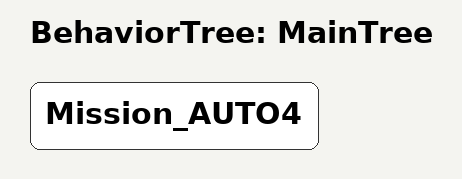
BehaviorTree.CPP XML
<root main_tree_to_execute="MainTree" BTCPP_format="4">
  <BehaviorTree ID="MainTree">
    <Mission_AUTO4 />
  </BehaviorTree>
</root>
